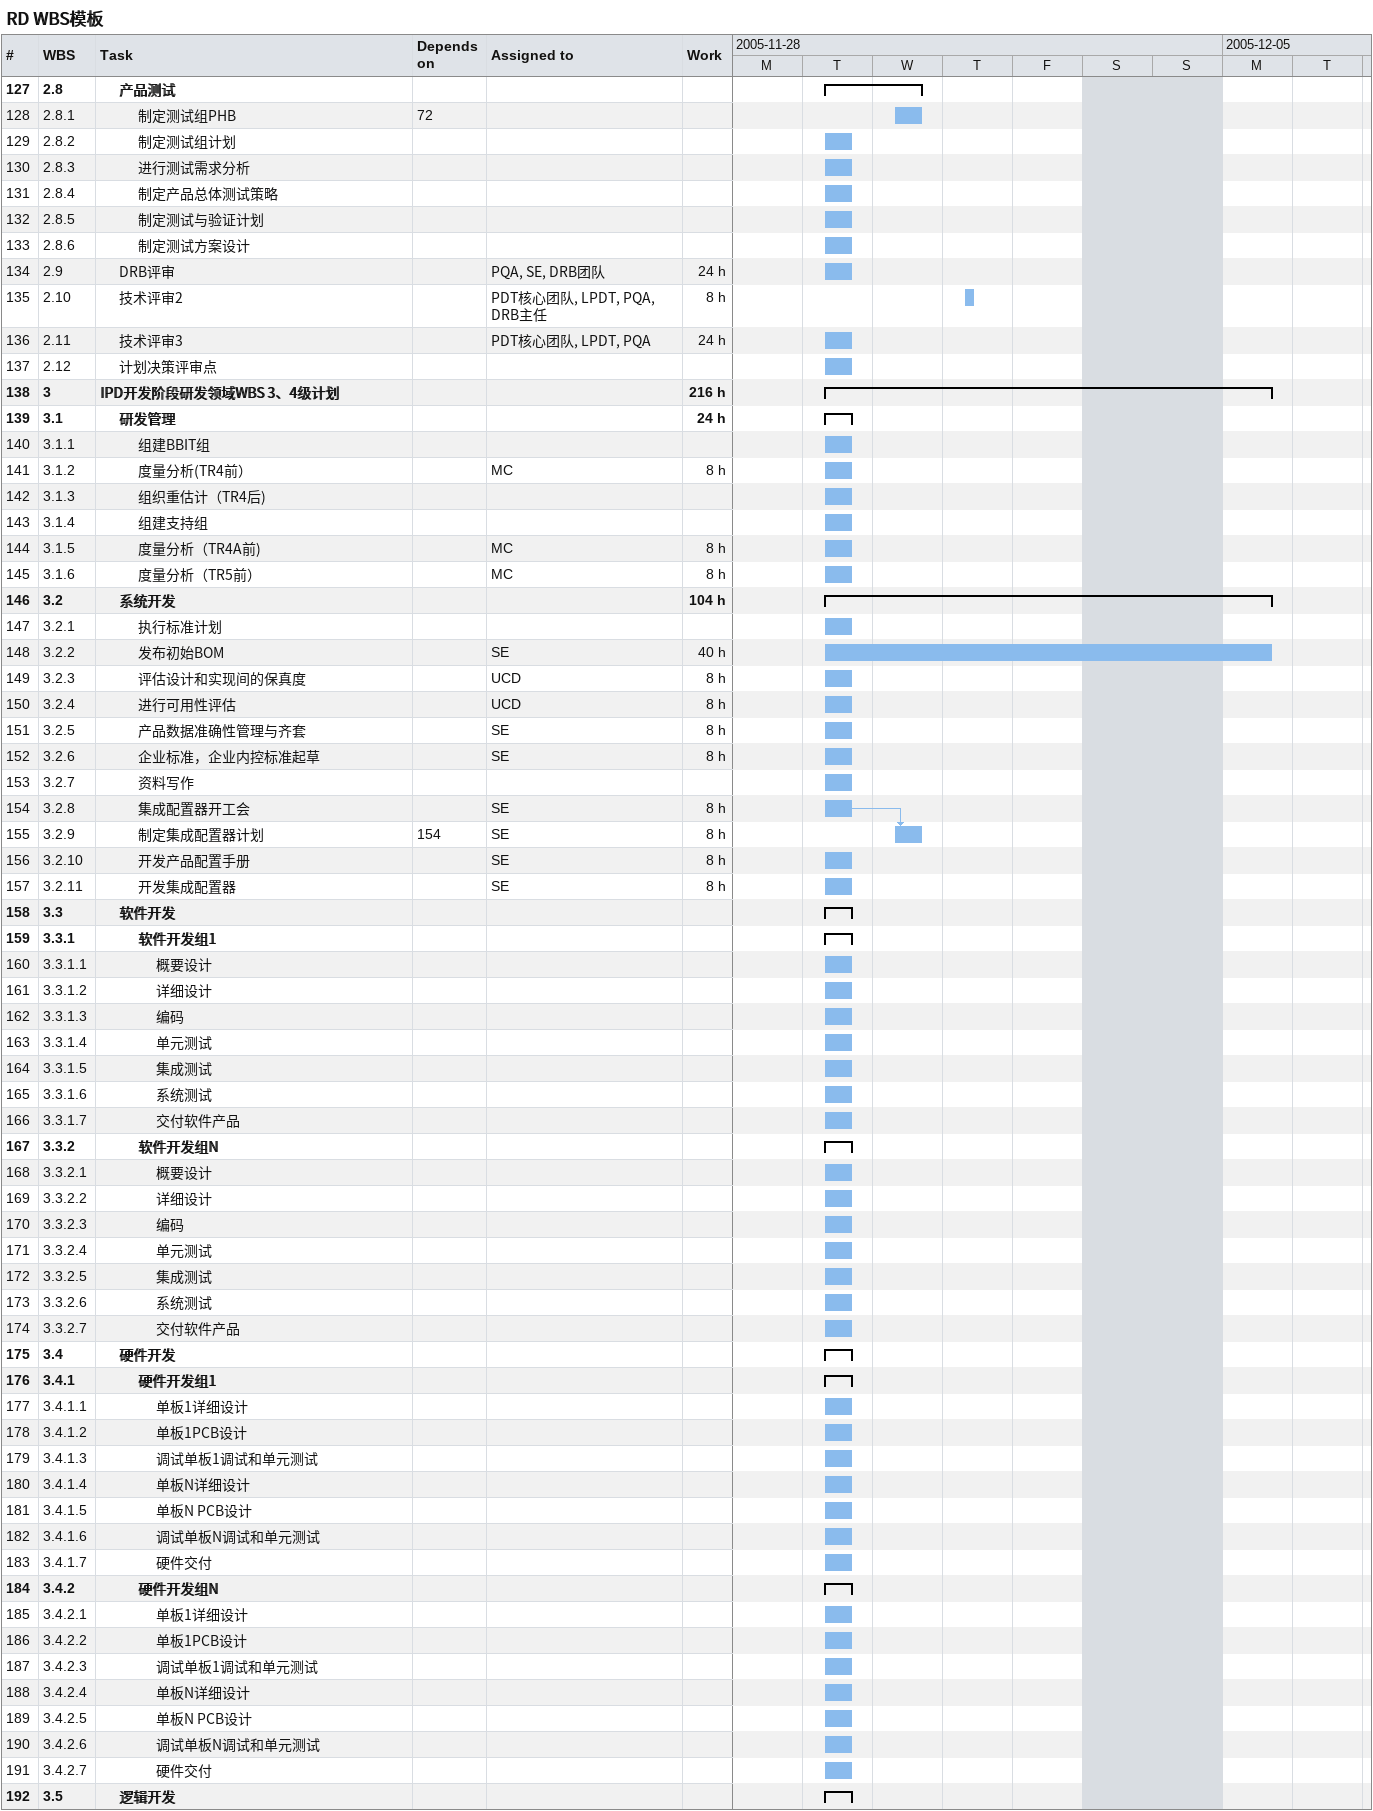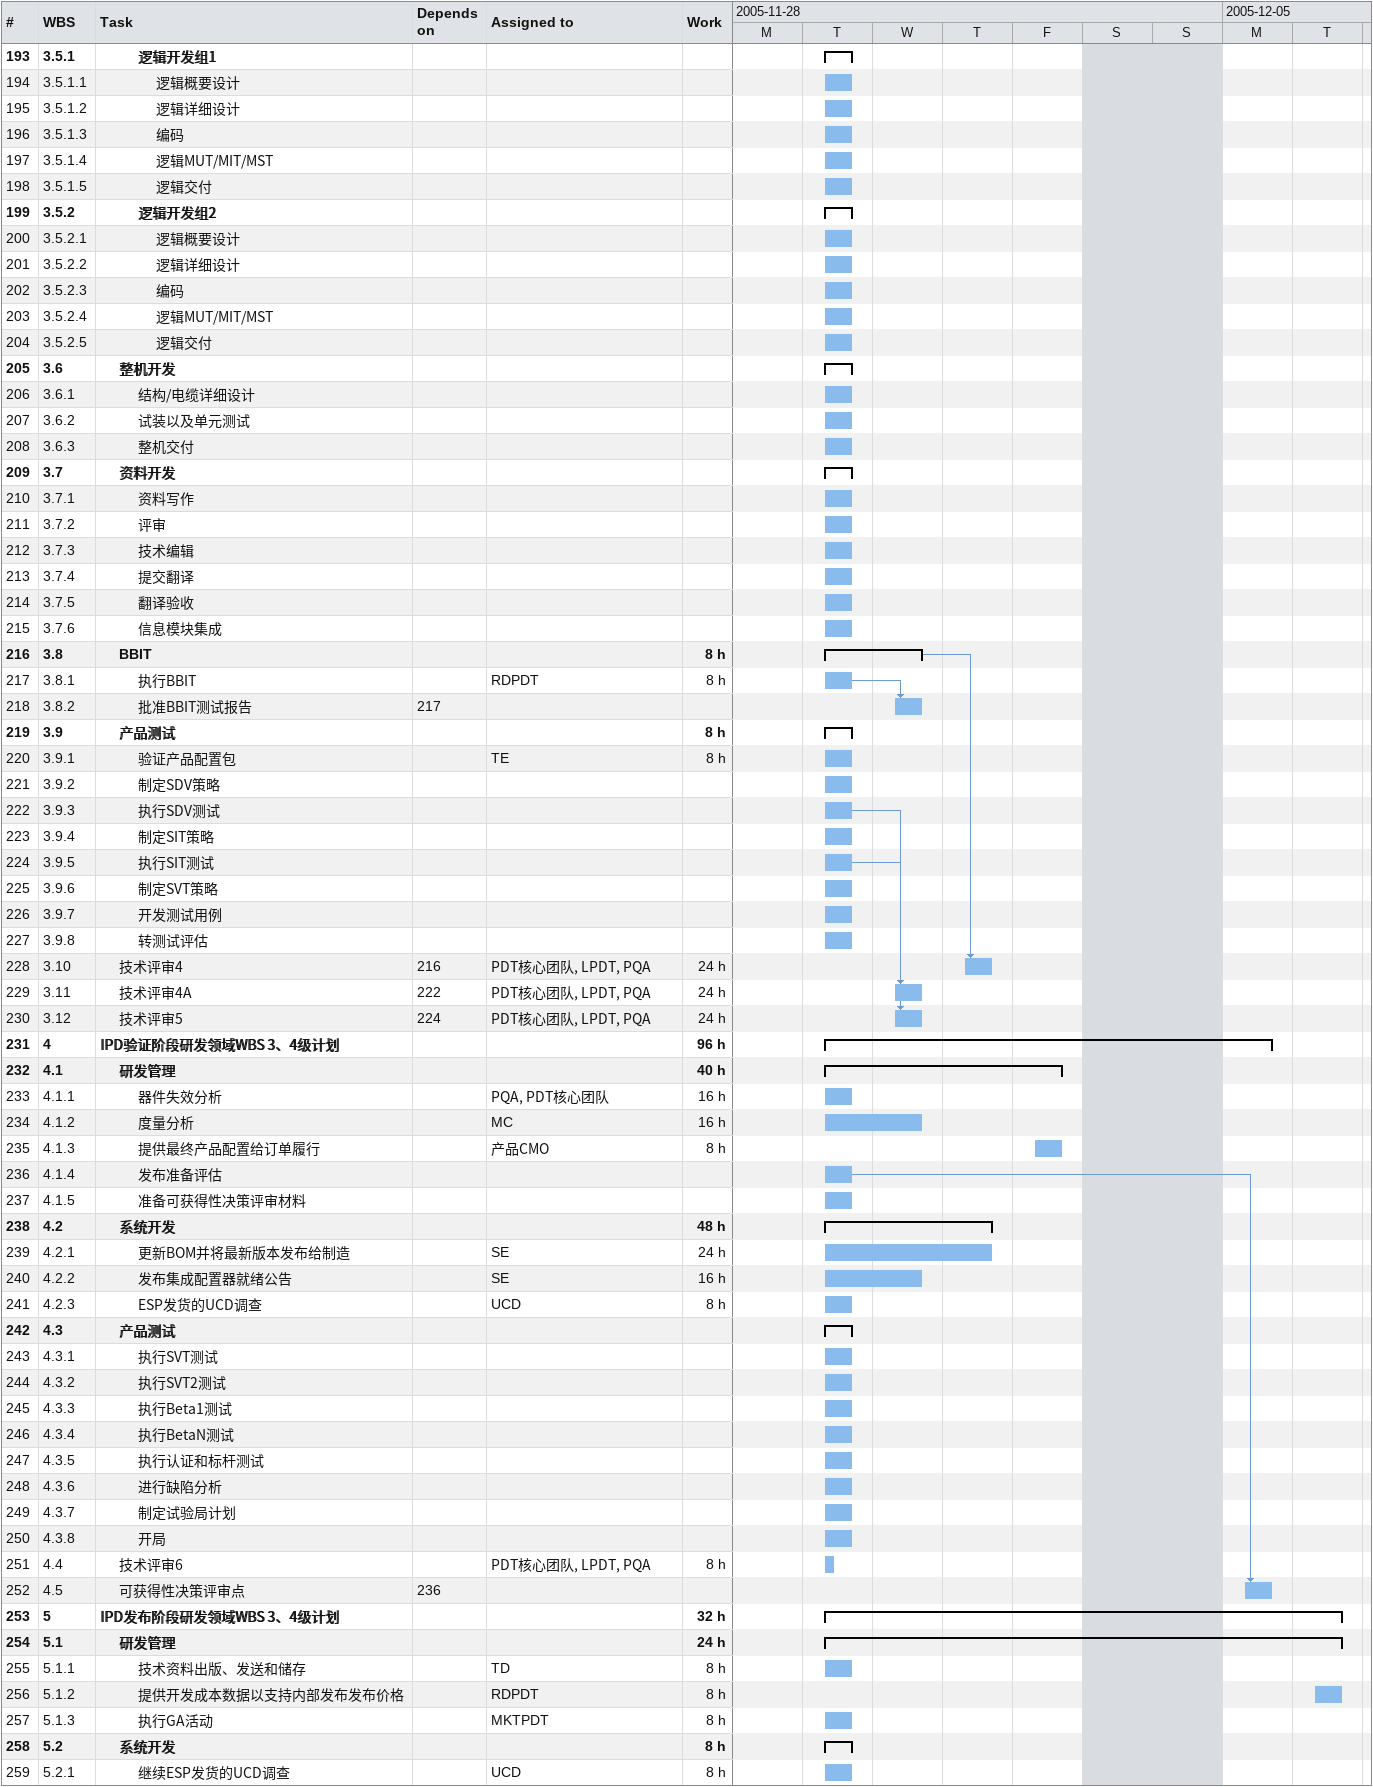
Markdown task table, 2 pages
RD WBS模板

| ID | WBS | Task | Start | Finish | Predecessors | Resources | Work (h) |
|---|---|---|---|---|---|---|---|
| 127 | 2.8 | **产品测试** | 2005-11-29 | 2005-11-30 |  |  |  |
| 128 | 2.8.1 | 制定测试组PHB | 2005-11-30 | 2005-11-30 | 72 |  |  |
| 129 | 2.8.2 | 制定测试组计划 | 2005-11-29 | 2005-11-29 |  |  |  |
| 130 | 2.8.3 | 进行测试需求分析 | 2005-11-29 | 2005-11-29 |  |  |  |
| 131 | 2.8.4 | 制定产品总体测试策略 | 2005-11-29 | 2005-11-29 |  |  |  |
| 132 | 2.8.5 | 制定测试与验证计划 | 2005-11-29 | 2005-11-29 |  |  |  |
| 133 | 2.8.6 | 制定测试方案设计 | 2005-11-29 | 2005-11-29 |  |  |  |
| 134 | 2.9 | DRB评审 | 2005-11-29 | 2005-11-29 |  | PQA, SE, DRB团队 | 24 |
| 135 | 2.10 | 技术评审2 | 2005-12-01 | 2005-12-01 |  | PDT核心团队, LPDT, PQA, DRB主任 | 8 |
| 136 | 2.11 | 技术评审3 | 2005-11-29 | 2005-11-29 |  | PDT核心团队, LPDT, PQA | 24 |
| 137 | 2.12 | 计划决策评审点 | 2005-11-29 | 2005-11-29 |  |  |  |
| 138 | 3 | **IPD开发阶段研发领域WBS 3、4级计划** | 2005-11-29 | 2005-12-05 |  |  | 216 |
| 139 | 3.1 | **研发管理** | 2005-11-29 | 2005-11-29 |  |  | 24 |
| 140 | 3.1.1 | 组建BBIT组 | 2005-11-29 | 2005-11-29 |  |  |  |
| 141 | 3.1.2 | 度量分析(TR4前） | 2005-11-29 | 2005-11-29 |  | MC | 8 |
| 142 | 3.1.3 | 组织重估计（TR4后) | 2005-11-29 | 2005-11-29 |  |  |  |
| 143 | 3.1.4 | 组建支持组 | 2005-11-29 | 2005-11-29 |  |  |  |
| 144 | 3.1.5 | 度量分析（TR4A前) | 2005-11-29 | 2005-11-29 |  | MC | 8 |
| 145 | 3.1.6 | 度量分析（TR5前） | 2005-11-29 | 2005-11-29 |  | MC | 8 |
| 146 | 3.2 | **系统开发** | 2005-11-29 | 2005-12-05 |  |  | 104 |
| 147 | 3.2.1 | 执行标准计划 | 2005-11-29 | 2005-11-29 |  |  |  |
| 148 | 3.2.2 | 发布初始BOM | 2005-11-29 | 2005-12-05 |  | SE | 40 |
| 149 | 3.2.3 | 评估设计和实现间的保真度 | 2005-11-29 | 2005-11-29 |  | UCD | 8 |
| 150 | 3.2.4 | 进行可用性评估 | 2005-11-29 | 2005-11-29 |  | UCD | 8 |
| 151 | 3.2.5 | 产品数据准确性管理与齐套 | 2005-11-29 | 2005-11-29 |  | SE | 8 |
| 152 | 3.2.6 | 企业标准，企业内控标准起草 | 2005-11-29 | 2005-11-29 |  | SE | 8 |
| 153 | 3.2.7 | 资料写作 | 2005-11-29 | 2005-11-29 |  |  |  |
| 154 | 3.2.8 | 集成配置器开工会 | 2005-11-29 | 2005-11-29 |  | SE | 8 |
| 155 | 3.2.9 | 制定集成配置器计划 | 2005-11-30 | 2005-11-30 | 154 | SE | 8 |
| 156 | 3.2.10 | 开发产品配置手册 | 2005-11-29 | 2005-11-29 |  | SE | 8 |
| 157 | 3.2.11 | 开发集成配置器 | 2005-11-29 | 2005-11-29 |  | SE | 8 |
| 158 | 3.3 | **软件开发** | 2005-11-29 | 2005-11-29 |  |  |  |
| 159 | 3.3.1 | **软件开发组1** | 2005-11-29 | 2005-11-29 |  |  |  |
| 160 | 3.3.1.1 | 概要设计 | 2005-11-29 | 2005-11-29 |  |  |  |
| 161 | 3.3.1.2 | 详细设计 | 2005-11-29 | 2005-11-29 |  |  |  |
| 162 | 3.3.1.3 | 编码 | 2005-11-29 | 2005-11-29 |  |  |  |
| 163 | 3.3.1.4 | 单元测试 | 2005-11-29 | 2005-11-29 |  |  |  |
| 164 | 3.3.1.5 | 集成测试 | 2005-11-29 | 2005-11-29 |  |  |  |
| 165 | 3.3.1.6 | 系统测试 | 2005-11-29 | 2005-11-29 |  |  |  |
| 166 | 3.3.1.7 | 交付软件产品 | 2005-11-29 | 2005-11-29 |  |  |  |
| 167 | 3.3.2 | **软件开发组N** | 2005-11-29 | 2005-11-29 |  |  |  |
| 168 | 3.3.2.1 | 概要设计 | 2005-11-29 | 2005-11-29 |  |  |  |
| 169 | 3.3.2.2 | 详细设计 | 2005-11-29 | 2005-11-29 |  |  |  |
| 170 | 3.3.2.3 | 编码 | 2005-11-29 | 2005-11-29 |  |  |  |
| 171 | 3.3.2.4 | 单元测试 | 2005-11-29 | 2005-11-29 |  |  |  |
| 172 | 3.3.2.5 | 集成测试 | 2005-11-29 | 2005-11-29 |  |  |  |
| 173 | 3.3.2.6 | 系统测试 | 2005-11-29 | 2005-11-29 |  |  |  |
| 174 | 3.3.2.7 | 交付软件产品 | 2005-11-29 | 2005-11-29 |  |  |  |
| 175 | 3.4 | **硬件开发** | 2005-11-29 | 2005-11-29 |  |  |  |
| 176 | 3.4.1 | **硬件开发组1** | 2005-11-29 | 2005-11-29 |  |  |  |
| 177 | 3.4.1.1 | 单板1详细设计 | 2005-11-29 | 2005-11-29 |  |  |  |
| 178 | 3.4.1.2 | 单板1PCB设计 | 2005-11-29 | 2005-11-29 |  |  |  |
| 179 | 3.4.1.3 | 调试单板1调试和单元测试 | 2005-11-29 | 2005-11-29 |  |  |  |
| 180 | 3.4.1.4 | 单板N详细设计 | 2005-11-29 | 2005-11-29 |  |  |  |
| 181 | 3.4.1.5 | 单板N PCB设计 | 2005-11-29 | 2005-11-29 |  |  |  |
| 182 | 3.4.1.6 | 调试单板N调试和单元测试 | 2005-11-29 | 2005-11-29 |  |  |  |
| 183 | 3.4.1.7 | 硬件交付 | 2005-11-29 | 2005-11-29 |  |  |  |
| 184 | 3.4.2 | **硬件开发组N** | 2005-11-29 | 2005-11-29 |  |  |  |
| 185 | 3.4.2.1 | 单板1详细设计 | 2005-11-29 | 2005-11-29 |  |  |  |
| 186 | 3.4.2.2 | 单板1PCB设计 | 2005-11-29 | 2005-11-29 |  |  |  |
| 187 | 3.4.2.3 | 调试单板1调试和单元测试 | 2005-11-29 | 2005-11-29 |  |  |  |
| 188 | 3.4.2.4 | 单板N详细设计 | 2005-11-29 | 2005-11-29 |  |  |  |
| 189 | 3.4.2.5 | 单板N PCB设计 | 2005-11-29 | 2005-11-29 |  |  |  |
| 190 | 3.4.2.6 | 调试单板N调试和单元测试 | 2005-11-29 | 2005-11-29 |  |  |  |
| 191 | 3.4.2.7 | 硬件交付 | 2005-11-29 | 2005-11-29 |  |  |  |
| 192 | 3.5 | **逻辑开发** | 2005-11-29 | 2005-11-29 |  |  |  |
| 193 | 3.5.1 | **逻辑开发组1** | 2005-11-29 | 2005-11-29 |  |  |  |
| 194 | 3.5.1.1 | 逻辑概要设计 | 2005-11-29 | 2005-11-29 |  |  |  |
| 195 | 3.5.1.2 | 逻辑详细设计 | 2005-11-29 | 2005-11-29 |  |  |  |
| 196 | 3.5.1.3 | 编码 | 2005-11-29 | 2005-11-29 |  |  |  |
| 197 | 3.5.1.4 | 逻辑MUT/MIT/MST | 2005-11-29 | 2005-11-29 |  |  |  |
| 198 | 3.5.1.5 | 逻辑交付 | 2005-11-29 | 2005-11-29 |  |  |  |
| 199 | 3.5.2 | **逻辑开发组2** | 2005-11-29 | 2005-11-29 |  |  |  |
| 200 | 3.5.2.1 | 逻辑概要设计 | 2005-11-29 | 2005-11-29 |  |  |  |
| 201 | 3.5.2.2 | 逻辑详细设计 | 2005-11-29 | 2005-11-29 |  |  |  |
| 202 | 3.5.2.3 | 编码 | 2005-11-29 | 2005-11-29 |  |  |  |
| 203 | 3.5.2.4 | 逻辑MUT/MIT/MST | 2005-11-29 | 2005-11-29 |  |  |  |
| 204 | 3.5.2.5 | 逻辑交付 | 2005-11-29 | 2005-11-29 |  |  |  |
| 205 | 3.6 | **整机开发** | 2005-11-29 | 2005-11-29 |  |  |  |
| 206 | 3.6.1 | 结构/电缆详细设计 | 2005-11-29 | 2005-11-29 |  |  |  |
| 207 | 3.6.2 | 试装以及单元测试 | 2005-11-29 | 2005-11-29 |  |  |  |
| 208 | 3.6.3 | 整机交付 | 2005-11-29 | 2005-11-29 |  |  |  |
| 209 | 3.7 | **资料开发** | 2005-11-29 | 2005-11-29 |  |  |  |
| 210 | 3.7.1 | 资料写作 | 2005-11-29 | 2005-11-29 |  |  |  |
| 211 | 3.7.2 | 评审 | 2005-11-29 | 2005-11-29 |  |  |  |
| 212 | 3.7.3 | 技术编辑 | 2005-11-29 | 2005-11-29 |  |  |  |
| 213 | 3.7.4 | 提交翻译 | 2005-11-29 | 2005-11-29 |  |  |  |
| 214 | 3.7.5 | 翻译验收 | 2005-11-29 | 2005-11-29 |  |  |  |
| 215 | 3.7.6 | 信息模块集成 | 2005-11-29 | 2005-11-29 |  |  |  |
| 216 | 3.8 | **BBIT** | 2005-11-29 | 2005-11-30 |  |  | 8 |
| 217 | 3.8.1 | 执行BBIT | 2005-11-29 | 2005-11-29 |  | RDPDT | 8 |
| 218 | 3.8.2 | 批准BBIT测试报告 | 2005-11-30 | 2005-11-30 | 217 |  |  |
| 219 | 3.9 | **产品测试** | 2005-11-29 | 2005-11-29 |  |  | 8 |
| 220 | 3.9.1 | 验证产品配置包 | 2005-11-29 | 2005-11-29 |  | TE | 8 |
| 221 | 3.9.2 | 制定SDV策略 | 2005-11-29 | 2005-11-29 |  |  |  |
| 222 | 3.9.3 | 执行SDV测试 | 2005-11-29 | 2005-11-29 |  |  |  |
| 223 | 3.9.4 | 制定SIT策略 | 2005-11-29 | 2005-11-29 |  |  |  |
| 224 | 3.9.5 | 执行SIT测试 | 2005-11-29 | 2005-11-29 |  |  |  |
| 225 | 3.9.6 | 制定SVT策略 | 2005-11-29 | 2005-11-29 |  |  |  |
| 226 | 3.9.7 | 开发测试用例 | 2005-11-29 | 2005-11-29 |  |  |  |
| 227 | 3.9.8 | 转测试评估 | 2005-11-29 | 2005-11-29 |  |  |  |
| 228 | 3.10 | 技术评审4 | 2005-12-01 | 2005-12-01 | 216 | PDT核心团队, LPDT, PQA | 24 |
| 229 | 3.11 | 技术评审4A | 2005-11-30 | 2005-11-30 | 222 | PDT核心团队, LPDT, PQA | 24 |
| 230 | 3.12 | 技术评审5 | 2005-11-30 | 2005-11-30 | 224 | PDT核心团队, LPDT, PQA | 24 |
| 231 | 4 | **IPD验证阶段研发领域WBS 3、4级计划** | 2005-11-29 | 2005-12-05 |  |  | 96 |
| 232 | 4.1 | **研发管理** | 2005-11-29 | 2005-12-02 |  |  | 40 |
| 233 | 4.1.1 | 器件失效分析 | 2005-11-29 | 2005-11-29 |  | PQA, PDT核心团队 | 16 |
| 234 | 4.1.2 | 度量分析 | 2005-11-29 | 2005-11-30 |  | MC | 16 |
| 235 | 4.1.3 | 提供最终产品配置给订单履行 | 2005-12-02 | 2005-12-02 |  | 产品CMO | 8 |
| 236 | 4.1.4 | 发布准备评估 | 2005-11-29 | 2005-11-29 |  |  |  |
| 237 | 4.1.5 | 准备可获得性决策评审材料 | 2005-11-29 | 2005-11-29 |  |  |  |
| 238 | 4.2 | **系统开发** | 2005-11-29 | 2005-12-01 |  |  | 48 |
| 239 | 4.2.1 | 更新BOM并将最新版本发布给制造 | 2005-11-29 | 2005-12-01 |  | SE | 24 |
| 240 | 4.2.2 | 发布集成配置器就绪公告 | 2005-11-29 | 2005-11-30 |  | SE | 16 |
| 241 | 4.2.3 | ESP发货的UCD调查 | 2005-11-29 | 2005-11-29 |  | UCD | 8 |
| 242 | 4.3 | **产品测试** | 2005-11-29 | 2005-11-29 |  |  |  |
| 243 | 4.3.1 | 执行SVT测试 | 2005-11-29 | 2005-11-29 |  |  |  |
| 244 | 4.3.2 | 执行SVT2测试 | 2005-11-29 | 2005-11-29 |  |  |  |
| 245 | 4.3.3 | 执行Beta1测试 | 2005-11-29 | 2005-11-29 |  |  |  |
| 246 | 4.3.4 | 执行BetaN测试 | 2005-11-29 | 2005-11-29 |  |  |  |
| 247 | 4.3.5 | 执行认证和标杆测试 | 2005-11-29 | 2005-11-29 |  |  |  |
| 248 | 4.3.6 | 进行缺陷分析 | 2005-11-29 | 2005-11-29 |  |  |  |
| 249 | 4.3.7 | 制定试验局计划 | 2005-11-29 | 2005-11-29 |  |  |  |
| 250 | 4.3.8 | 开局 | 2005-11-29 | 2005-11-29 |  |  |  |
| 251 | 4.4 | 技术评审6 | 2005-11-29 | 2005-11-29 |  | PDT核心团队, LPDT, PQA | 8 |
| 252 | 4.5 | 可获得性决策评审点 | 2005-12-05 | 2005-12-05 | 236 |  |  |
| 253 | 5 | **IPD发布阶段研发领域WBS 3、4级计划** | 2005-11-29 | 2005-12-06 |  |  | 32 |
| 254 | 5.1 | **研发管理** | 2005-11-29 | 2005-12-06 |  |  | 24 |
| 255 | 5.1.1 | 技术资料出版、发送和储存 | 2005-11-29 | 2005-11-29 |  | TD | 8 |
| 256 | 5.1.2 | 提供开发成本数据以支持内部发布发布价格 | 2005-12-06 | 2005-12-06 |  | RDPDT | 8 |
| 257 | 5.1.3 | 执行GA活动 | 2005-11-29 | 2005-11-29 |  | MKTPDT | 8 |
| 258 | 5.2 | **系统开发** | 2005-11-29 | 2005-11-29 |  |  | 8 |
| 259 | 5.2.1 | 继续ESP发货的UCD调查 | 2005-11-29 | 2005-11-29 |  | UCD | 8 |
